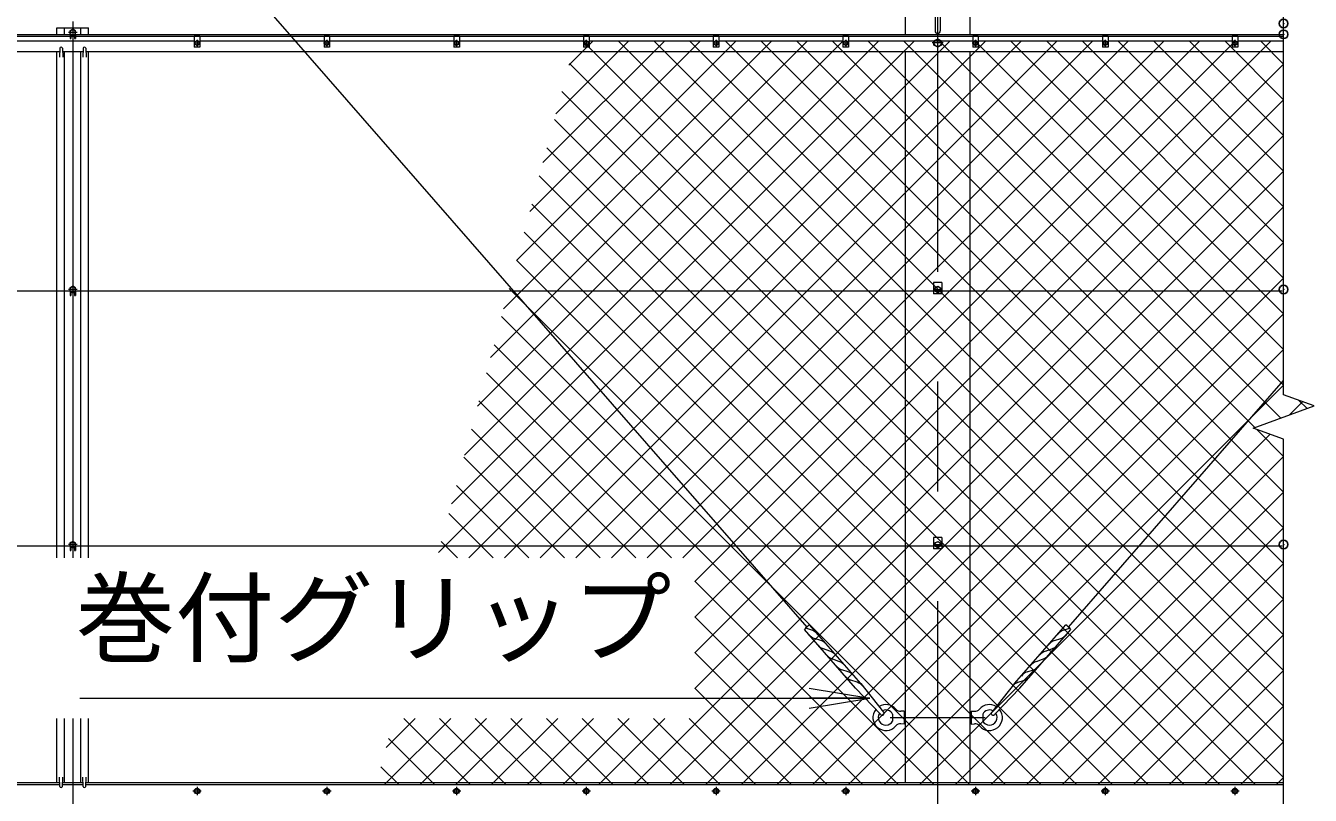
# Model space of a CAD drawing. Units: millimetres at full size; details may follow other scales. Extents: x -14700 to 14700, y -10395 to 10395.
# Drawn here: x -1753 to 1217, y -1287 to 493 of the extents above; entities that cross this region are included whole.
import ezdxf
from ezdxf.enums import TextEntityAlignment as Align

# ---------------------------------------------------------------- set-up
doc = ezdxf.new("R2010")
doc.units = ezdxf.units.MM
doc.header["$LTSCALE"] = 40
doc.header["$PDMODE"] = 32
doc.header["$PDSIZE"] = 20
doc.linetypes.add('USER1', pattern=[50.8, 31.75, -6.35, 6.35, -6.35])
for name, color, linetype, lineweight in [('0-0_D-STR1', 1, 'Continuous', 18), ('0-1_D-BMK', 2, 'USER1', 13), ('0-2_D-STR3', 3, 'Continuous', 13), ('0-6_D-STR-DIM', 7, 'Continuous', 13), ('0-7_0', 7, 'Continuous', 18), ('0-9_D-STR-TXT', 7, 'Continuous', 13), ('0-A_D-STR2', 7, 'Continuous', 13)]:
    doc.layers.add(name, color=color, linetype=linetype, lineweight=lineweight)
doc.layers.add('0-8_Defpoints', color=253, linetype='Continuous')
doc.styles.add('ＭＳ ゴシック', font='')
doc.styles.get('ＭＳ ゴシック').set_extended_font_data('MS Gothic')

# ---------------------------------------------------------------- blocks, each defined once
blk = doc.blocks.new('_Open')
at = {"layer": '0-7_0'}
blk.add_line((-40, 6.67), (0, 0), dxfattribs=at)
blk.add_lwpolyline([(-40, -6.67), (0, 0), (-40, 0)], dxfattribs=at)

msp = doc.modelspace()

# ---------------------------------------------------------------- linework, layer by layer
at = {"layer": '0-0_D-STR1'}
for p, q in [((430.76, 472.52), (430.76, 5742.52)), ((-1663.24, 472.52), (-1663.24, 487.52)), ((-1625.24, 472.52), (-1625.24, 487.52)), ((-1607.74, 472.52), (-1607.74, 487.52)), ((-11719.24, 472.52), (1155.76, 472.52)), ((-11719.24, 468.52), (1155.76, 468.52)), ((-3613.95, 432.52), (-1674.53, 432.52)), ((-1680.74, -738.02), (-1680.74, 432.52)), ((-1674.24, 440.9), (-1674.99, 419.4)), ((-1668.24, 440.9), (-1667.49, 419.4)), ((-1667.95, 432.52), (-1620.53, 432.52)), ((-1663.24, -738.02), (-1663.24, 432.52)), ((-1625.24, -738.02), (-1625.24, 432.52)), ((-1620.24, 440.9), (-1620.99, 419.4)), ((-1614.24, 440.9), (-1613.49, 419.4)), ((-1613.95, 432.52), (1155.76, 432.52)), ((-1607.74, -738.02), (-1607.74, 432.52)), ((280.76, 432.52), (280.76, -1257.48)), ((430.76, -1257.48), (430.76, 432.52)), ((-1680.74, -1257.48), (-1680.74, -1109.32)), ((-1663.24, -1257.48), (-1663.24, -1109.32)), ((-1625.24, -1257.48), (-1625.24, -1109.32)), ((-1607.74, -1257.48), (-1607.74, -1109.32)), ((-1674.24, -1267.14), (-1674.99, -1245.64)), ((-1668.24, -1267.14), (-1667.49, -1245.64)), ((-1620.24, -1267.14), (-1620.99, -1245.64)), ((-1614.24, -1267.14), (-1613.49, -1245.64)), ((-3613.9, -1257.48), (-1674.58, -1257.48)), ((-1667.9, -1257.48), (-1620.58, -1257.48)), ((-1613.9, -1257.48), (1155.76, -1257.48))]:
    msp.add_line(p, q, dxfattribs=at)
for points in [[(430.76, 5742.52), (280.76, 5742.52), (280.76, 472.52)], [(-1680.74, 472.52), (-1680.74, 487.52), (-1607.74, 487.52)]]:
    msp.add_lwpolyline(points, dxfattribs=at)
for centre, start, end in [((-1671.24, 439.65), 22.61986, 157.38014), ((-1617.24, 439.65), 22.61986, 157.38014), ((-1671.24, -1265.89), 202.61986, 337.38014), ((-1617.24, -1265.89), 202.61986, 337.38014)]:
    msp.add_arc(centre, 3.25, start, end, dxfattribs=at)
at = {"layer": '0-1_D-BMK'}
for p, q in [((355.76, -2108.48), (355.76, 5793.52)), ((-1634.24, 477.02), (-1654.24, 477.02)), ((-1644.24, 502.52), (-1644.24, -738.02)), ((-1364.18, 452.52), (-1349.3, 452.52)), ((-1356.74, 459.96), (-1356.74, 445.08)), ((-1064.18, 452.52), (-1049.3, 452.52)), ((-1056.74, 459.96), (-1056.74, 445.08)), ((-764.18, 452.52), (-749.3, 452.52)), ((-756.74, 459.96), (-756.74, 445.08)), ((-464.18, 452.52), (-449.3, 452.52)), ((-456.74, 459.96), (-456.74, 445.08)), ((-164.18, 452.52), (-149.3, 452.52)), ((-156.74, 459.96), (-156.74, 445.08)), ((135.82, 452.52), (150.7, 452.52)), ((143.26, 459.96), (143.26, 445.08)), ((368.51, 452.52), (343.01, 452.52)), ((435.82, 452.52), (450.7, 452.52)), ((443.26, 459.96), (443.26, 445.08)), ((735.82, 452.52), (750.7, 452.52)), ((743.26, 459.96), (743.26, 445.08)), ((1035.82, 452.52), (1050.7, 452.52)), ((1043.26, 459.96), (1043.26, 445.08)), ((-1634.24, -117.48), (-1654.24, -117.48)), ((345.76, -117.48), (365.76, -117.48)), ((-1634.24, -707.48), (-1654.24, -707.48)), ((345.76, -707.48), (365.76, -707.48)), ((-1644.24, -1109.32), (-1644.24, -1597.48)), ((245.76, -1107.48), (465.76, -1107.48)), ((-1356.74, -1267.81), (-1356.74, -1287.15)), ((-1056.74, -1267.81), (-1056.74, -1287.15)), ((-756.74, -1267.81), (-756.74, -1287.15)), ((-456.74, -1267.81), (-456.74, -1287.15)), ((-156.74, -1267.81), (-156.74, -1287.15)), ((143.26, -1267.81), (143.26, -1287.15)), ((443.26, -1267.81), (443.26, -1287.15)), ((743.26, -1267.81), (743.26, -1287.15)), ((1043.26, -1267.81), (1043.26, -1287.15)), ((-1347.07, -1277.48), (-1366.41, -1277.48)), ((-1047.07, -1277.48), (-1066.41, -1277.48)), ((-747.07, -1277.48), (-766.41, -1277.48)), ((-447.07, -1277.48), (-466.41, -1277.48)), ((-147.07, -1277.48), (-166.41, -1277.48)), ((152.93, -1277.48), (133.59, -1277.48)), ((452.93, -1277.48), (433.59, -1277.48)), ((752.93, -1277.48), (733.59, -1277.48)), ((1052.93, -1277.48), (1033.59, -1277.48))]:
    msp.add_line(p, q, dxfattribs=at)
at = {"layer": '0-2_D-STR3'}
for p, q in [((-1426.77, 797.61), (53.32, -898.2)), ((349.76, 514.52), (349.76, 480.52)), ((361.76, 514.52), (361.76, 480.52)), ((-1644.24, 484.53), (-1650.74, 480.77)), ((-1650.74, 480.77), (-1650.74, 473.27)), ((-1637.74, 480.77), (-1644.24, 484.53)), ((-1637.74, 473.27), (-1637.74, 480.77)), ((-1950.24, 457.52), (-1363.24, 457.52)), ((-1650.74, 473.27), (-1644.24, 469.52)), ((-1650.49, 473.12), (-1650.49, 463.02)), ((-1650.49, 463.02), (-1648.49, 463.02)), ((-1648.49, 471.97), (-1648.49, 463.02)), ((-1644.24, 469.52), (-1637.74, 473.27)), ((-1639.99, 471.97), (-1639.99, 463.02)), ((-1639.99, 463.02), (-1637.99, 463.02)), ((-1637.99, 473.12), (-1637.99, 463.02)), ((-1363.24, 468.52), (-1363.24, 442.52)), ((-1350.24, 468.52), (-1363.24, 468.52)), ((-1350.24, 468.52), (-1350.24, 442.52)), ((-1350.24, 457.52), (-1063.24, 457.52)), ((-1063.24, 468.52), (-1063.24, 442.52)), ((-1050.24, 468.52), (-1063.24, 468.52)), ((-1050.24, 468.52), (-1050.24, 442.52)), ((-1050.24, 457.52), (-763.24, 457.52)), ((-763.24, 468.52), (-763.24, 442.52)), ((-750.24, 468.52), (-763.24, 468.52)), ((-750.24, 468.52), (-750.24, 442.52)), ((-750.24, 457.52), (-463.24, 457.52)), ((-463.24, 468.52), (-463.24, 442.52)), ((-450.24, 468.52), (-463.24, 468.52)), ((-450.24, 468.52), (-450.24, 442.52)), ((-450.24, 457.52), (-163.24, 457.52)), ((-163.24, 468.52), (-163.24, 442.52)), ((-150.24, 468.52), (-163.24, 468.52)), ((-150.24, 468.52), (-150.24, 442.52)), ((-150.24, 457.52), (136.76, 457.52)), ((136.76, 468.52), (136.76, 442.52)), ((149.76, 468.52), (136.76, 468.52)), ((149.76, 468.52), (149.76, 442.52)), ((149.76, 457.52), (436.76, 457.52)), ((347.26, 457.43), (355.76, 462.34)), ((347.26, 447.61), (347.26, 457.43)), ((355.76, 442.71), (347.26, 447.61)), ((364.26, 447.61), (355.76, 442.71)), ((436.76, 468.52), (436.76, 442.52)), ((449.76, 468.52), (436.76, 468.52)), ((449.76, 468.52), (449.76, 442.52)), ((449.76, 457.52), (736.76, 457.52)), ((736.76, 468.52), (736.76, 442.52)), ((749.76, 468.52), (736.76, 468.52)), ((749.76, 468.52), (749.76, 442.52)), ((749.76, 457.52), (1036.76, 457.52)), ((1036.76, 468.52), (1036.76, 442.52)), ((1049.76, 468.52), (1036.76, 468.52)), ((1049.76, 468.52), (1049.76, 442.52)), ((1049.76, 457.52), (1155.76, 457.52)), ((-1350.24, 442.52), (-1363.24, 442.52)), ((-1050.24, 442.52), (-1063.24, 442.52)), ((-750.24, 442.52), (-763.24, 442.52)), ((-450.24, 442.52), (-463.24, 442.52)), ((-150.24, 442.52), (-163.24, 442.52)), ((149.76, 442.52), (136.76, 442.52)), ((449.76, 442.52), (436.76, 442.52)), ((749.76, 442.52), (736.76, 442.52)), ((1049.76, 442.52), (1036.76, 442.52)), ((365.26, -101.48), (346.26, -101.48)), ((346.26, -101.48), (346.26, -127.48)), ((349.26, -113.73), (355.76, -109.97)), ((349.26, -121.23), (349.26, -113.73)), ((355.76, -109.97), (362.26, -113.73)), ((362.26, -113.73), (362.26, -121.23)), ((365.26, -101.48), (365.26, -127.48)), ((1152.63, -121.48), (-11627.04, -121.48)), ((-1650.49, -121.38), (-1650.49, -131.48)), ((-1650.49, -131.48), (-1648.49, -131.48)), ((-1648.49, -122.53), (-1648.49, -131.48)), ((-1639.99, -122.53), (-1639.99, -131.48)), ((-1639.99, -131.48), (-1637.99, -131.48)), ((-1637.99, -121.38), (-1637.99, -131.48)), ((365.26, -127.48), (346.26, -127.48)), ((355.76, -124.98), (349.26, -121.23)), ((362.26, -121.23), (355.76, -124.98)), ((658.2, -898.2), (1155.76, -328.12)), ((1152.63, -711.48), (-1994.24, -711.48)), ((-1644.24, -699.97), (-1650.74, -703.73)), ((-1650.74, -703.73), (-1650.74, -711.23)), ((-1650.74, -711.23), (-1644.24, -714.98)), ((-1650.49, -711.38), (-1650.49, -721.48)), ((-1648.49, -712.53), (-1648.49, -721.48)), ((-1637.74, -703.73), (-1644.24, -699.97)), ((-1644.24, -714.98), (-1637.74, -711.23)), ((-1639.99, -712.53), (-1639.99, -721.48)), ((-1637.99, -711.38), (-1637.99, -721.48)), ((-1637.74, -711.23), (-1637.74, -703.73)), ((365.26, -691.48), (346.26, -691.48)), ((346.26, -691.48), (346.26, -717.48)), ((349.26, -703.73), (355.76, -699.97)), ((349.26, -711.23), (349.26, -703.73)), ((355.76, -714.98), (349.26, -711.23)), ((355.76, -699.97), (362.26, -703.73)), ((362.26, -711.23), (355.76, -714.98)), ((362.26, -703.73), (362.26, -711.23)), ((365.26, -691.48), (365.26, -717.48)), ((-1650.49, -721.48), (-1648.49, -721.48)), ((-1639.99, -721.48), (-1637.99, -721.48)), ((365.26, -717.48), (346.26, -717.48)), ((165.84, -1039.28), (47.48, -903.67)), ((64.45, -905.4), (50.59, -900.66)), ((177.89, -1028.76), (59.53, -893.15)), ((533.63, -1028.76), (651.99, -893.15)), ((545.68, -1039.28), (664.04, -903.67)), ((647.08, -905.4), (660.93, -900.66)), ((85.49, -929.51), (71.06, -924.57)), ((106.53, -953.62), (92.1, -948.68)), ((604.99, -953.62), (619.42, -948.68)), ((626.03, -929.51), (640.47, -924.57)), ((127.57, -977.73), (113.14, -972.79)), ((583.95, -977.73), (598.38, -972.79)), ((148.61, -1001.83), (134.18, -996.9)), ((562.91, -1001.83), (577.34, -996.9)), ((169.66, -1025.94), (155.22, -1021.01)), ((165.84, -1039.28), (224.04, -1100.64)), ((177.89, -1028.76), (230.82, -1094.73)), ((533.63, -1028.76), (480.7, -1094.73)), ((545.68, -1039.28), (487.48, -1100.64)), ((541.87, -1025.94), (556.3, -1021.01)), ((277.98, -1092.48), (270.43, -1092.97)), ((277.98, -1092.48), (277.98, -1122.48)), ((433.54, -1092.48), (433.54, -1122.48)), ((433.54, -1092.48), (441.09, -1092.97)), ((251.54, -1099.48), (251.54, -1115.48)), ((277.98, -1122.48), (270.43, -1121.99)), ((277.98, -1099.48), (280.76, -1099.48)), ((277.98, -1115.48), (280.76, -1115.48)), ((430.76, -1099.48), (433.54, -1099.48)), ((430.76, -1115.48), (433.54, -1115.48)), ((433.54, -1122.48), (441.09, -1121.99)), ((459.98, -1099.48), (459.98, -1115.48)), ((-3614.08, -1262.48), (-1674.4, -1262.48)), ((-1668.08, -1262.48), (-1620.4, -1262.48)), ((-1614.08, -1262.48), (1155.76, -1262.48))]:
    msp.add_line(p, q, dxfattribs=at)
for points in [[(-1356.74, 458.27), (-1361.72, 455.4), (-1361.72, 449.65), (-1356.74, 446.77), (-1351.76, 449.65), (-1351.76, 455.4)], [(-1056.74, 458.27), (-1061.72, 455.4), (-1061.72, 449.65), (-1056.74, 446.77), (-1051.76, 449.65), (-1051.76, 455.4)], [(-756.74, 458.27), (-761.72, 455.4), (-761.72, 449.65), (-756.74, 446.77), (-751.76, 449.65), (-751.76, 455.4)], [(-456.74, 458.27), (-461.72, 455.4), (-461.72, 449.65), (-456.74, 446.77), (-451.76, 449.65), (-451.76, 455.4)], [(-156.74, 458.27), (-161.72, 455.4), (-161.72, 449.65), (-156.74, 446.77), (-151.76, 449.65), (-151.76, 455.4)], [(143.26, 458.27), (138.28, 455.4), (138.28, 449.65), (143.26, 446.77), (148.24, 449.65), (148.24, 455.4)], [(443.26, 458.27), (438.28, 455.4), (438.28, 449.65), (443.26, 446.77), (448.24, 449.65), (448.24, 455.4)], [(743.26, 458.27), (738.28, 455.4), (738.28, 449.65), (743.26, 446.77), (748.24, 449.65), (748.24, 455.4)], [(1043.26, 458.27), (1038.28, 455.4), (1038.28, 449.65), (1043.26, 446.77), (1048.24, 449.65), (1048.24, 455.4)], [(-1637.74, -113.73), (-1644.24, -109.97), (-1650.74, -113.73), (-1650.74, -121.23), (-1644.24, -124.98), (-1637.74, -121.23)], [(-1356.74, -1271.73), (-1361.72, -1274.6), (-1361.72, -1280.35), (-1356.74, -1283.23), (-1351.76, -1280.35), (-1351.76, -1274.6)], [(-1056.74, -1271.73), (-1061.72, -1274.6), (-1061.72, -1280.35), (-1056.74, -1283.23), (-1051.76, -1280.35), (-1051.76, -1274.6)], [(-756.74, -1271.73), (-761.72, -1274.6), (-761.72, -1280.35), (-756.74, -1283.23), (-751.76, -1280.35), (-751.76, -1274.6)], [(-456.74, -1271.73), (-461.72, -1274.6), (-461.72, -1280.35), (-456.74, -1283.23), (-451.76, -1280.35), (-451.76, -1274.6)], [(-156.74, -1271.73), (-161.72, -1274.6), (-161.72, -1280.35), (-156.74, -1283.23), (-151.76, -1280.35), (-151.76, -1274.6)], [(143.26, -1271.73), (138.28, -1274.6), (138.28, -1280.35), (143.26, -1283.23), (148.24, -1280.35), (148.24, -1274.6)], [(443.26, -1271.73), (438.28, -1274.6), (438.28, -1280.35), (443.26, -1283.23), (448.24, -1280.35), (448.24, -1274.6)], [(743.26, -1271.73), (738.28, -1274.6), (738.28, -1280.35), (743.26, -1283.23), (748.24, -1280.35), (748.24, -1274.6)], [(1043.26, -1271.73), (1038.28, -1274.6), (1038.28, -1280.35), (1043.26, -1283.23), (1048.24, -1280.35), (1048.24, -1274.6)]]:
    msp.add_lwpolyline(points, close=True, dxfattribs=at)
msp.add_lwpolyline([(355.76, 462.34), (364.26, 457.43), (364.26, 447.61)], dxfattribs=at)
for centre, radius in [((-1644.24, 477.02), 6.25), ((-1356.74, 452.52), 4.98), ((-1056.74, 452.52), 4.98), ((-756.74, 452.52), 4.98), ((-456.74, 452.52), 4.98), ((-156.74, 452.52), 4.98), ((143.26, 452.52), 4.98), ((355.76, 452.52), 8.25), ((443.26, 452.52), 4.98), ((743.26, 452.52), 4.98), ((1043.26, 452.52), 4.98), ((-1644.24, -117.48), 6.25), ((355.76, -117.48), 6.25), ((-1644.24, -707.48), 6.25), ((355.76, -707.48), 6.25), ((-1356.74, -1277.48), 6.5), ((-1356.74, -1277.48), 4.98), ((-1056.74, -1277.48), 6.5), ((-1056.74, -1277.48), 4.98), ((-756.74, -1277.48), 6.5), ((-756.74, -1277.48), 4.98), ((-456.74, -1277.48), 6.5), ((-456.74, -1277.48), 4.98), ((-156.74, -1277.48), 6.5), ((-156.74, -1277.48), 4.98), ((143.26, -1277.48), 6.5), ((143.26, -1277.48), 4.98), ((443.26, -1277.48), 6.5), ((443.26, -1277.48), 4.98), ((743.26, -1277.48), 6.5), ((743.26, -1277.48), 4.98), ((1043.26, -1277.48), 6.5), ((1043.26, -1277.48), 4.98)]:
    msp.add_circle(centre, radius, dxfattribs=at)
for centre, radius, start, end in [((355.76, 480.52), 6, 180, 0), ((127.67, -983.39), 113.07, 127.05753, 135.17139), ((80.77, -896.19), 30, 221.11454, 251.11463), ((54.74, -933.79), 30, 38.74381, 71.11461), ((656.79, -933.79), 30, 108.88539, 141.25619), ((630.76, -896.19), 30, 288.88537, 318.88546), ((583.85, -983.39), 113.07, 44.82861, 52.94247), ((101.81, -920.3), 30, 221.11454, 251.11463), ((75.78, -957.89), 30, 38.74381, 71.11461), ((635.74, -957.89), 30, 108.88539, 141.25619), ((609.71, -920.3), 30, 288.88537, 318.88546), ((122.85, -944.4), 30, 221.11335, 251.11316), ((96.82, -982), 30, 38.74271, 71.11461), ((117.86, -1006.11), 30, 38.74286, 71.11461), ((593.66, -1006.11), 30, 108.88539, 141.25714), ((614.7, -982), 30, 108.88539, 141.25729), ((588.67, -944.4), 30, 288.88684, 318.88665), ((143.89, -968.51), 30, 221.11454, 251.11463), ((138.9, -1030.22), 30, 38.74381, 71.11461), ((572.62, -1030.22), 30, 108.88539, 141.25619), ((567.63, -968.51), 30, 288.88537, 318.88546), ((164.93, -992.62), 30, 221.11454, 251.11463), ((159.95, -1054.33), 30, 38.74271, 71.11317), ((551.58, -1054.33), 30, 108.88683, 141.25729), ((546.59, -992.62), 30, 288.88537, 318.88546), ((235.98, -1107.48), 30, 141.06818, 319.66701), ((235.98, -1107.48), 17.5, 146.55935, 332.79711), ((235.98, -1107.48), 30, 40.33299, 121.16022), ((227.43, -1097.68), 4.5, 221.11251, 41.11251), ((235.98, -1107.48), 17.5, 27.20289, 115.66907), ((269.52, -1079), 14, 220.33299, 273.7314), ((442, -1079), 14, 266.2686, 319.66701), ((475.54, -1107.48), 30, 58.83978, 139.66701), ((475.54, -1107.48), 30, 220.33299, 38.93182), ((475.54, -1107.48), 17.5, 64.33093, 152.79711), ((475.54, -1107.48), 17.5, 207.20289, 33.44065), ((484.09, -1097.68), 4.5, 138.88749, 318.88749), ((269.52, -1135.96), 14, 86.2686, 139.66701), ((442, -1135.96), 14, 40.33299, 93.7314)]:
    msp.add_arc(centre, radius, start, end, dxfattribs=at)
at = {"layer": '0-6_D-STR-DIM'}
for p, q in [((1155.76, -361.17), (1155.76, 3006.22)), ((1226.24, -386.83), (1155.76, -361.17)), ((1085.28, -438.13), (1226.24, -386.83)), ((1155.76, -463.78), (1085.28, -438.13)), ((1155.76, -1485.07), (1155.76, -463.78))]:
    msp.add_line(p, q, dxfattribs=at)
at = {"layer": '0-8_Defpoints'}
for p in [(1155.76, 497.52), (1155.76, 472.52), (1155.76, -117.48), (1155.76, -707.48)]:
    msp.add_point(p, dxfattribs=at)
at = {"layer": '0-9_D-STR-TXT'}
msp.add_lwpolyline([(-1627.62, -1062.69), (-82.25, -1062.69), (196.97, -1062.69)], dxfattribs=at)
at = {"layer": '0-A_D-STR2'}
for p, q in [((-798.83, -725.76), (384.45, 457.52)), ((-768.64, -613.07), (301.96, 457.52)), ((-738.44, -500.38), (219.46, 457.52)), ((-728.59, -738.02), (466.95, 457.52)), ((-708.25, -387.69), (136.97, 457.52)), ((-678.05, -275), (54.47, 457.52)), ((-647.85, -162.3), (-28.03, 457.52)), ((-646.09, -738.02), (549.45, 457.52)), ((-617.66, -49.61), (-110.52, 457.52)), ((-587.46, 63.08), (-193.02, 457.52)), ((-563.6, -738.02), (631.94, 457.52)), ((-557.27, 175.77), (-275.52, 457.52)), ((-527.07, 288.46), (-358.01, 457.52)), ((-496.87, 401.16), (-440.51, 457.52)), ((-481.1, -738.02), (714.44, 457.52)), ((1155.76, -1163.65), (-465.41, 457.52)), ((-398.6, -738.02), (796.94, 457.52)), ((1155.76, -1081.15), (-382.91, 457.52)), ((-316.11, -738.02), (879.43, 457.52)), ((1155.76, -998.66), (-300.42, 457.52)), ((-233.61, -738.02), (961.93, 457.52)), ((1155.76, -916.16), (-217.92, 457.52)), ((-205.75, -792.66), (1044.43, 457.52)), ((-205.75, -875.15), (1126.92, 457.52)), ((1155.76, -833.66), (-135.42, 457.52)), ((1155.76, -751.17), (-52.93, 457.52)), ((1155.76, -668.67), (29.57, 457.52)), ((1155.76, -586.17), (112.07, 457.52)), ((1088.9, -436.81), (194.56, 457.52)), ((1149.38, -414.8), (277.06, 457.52)), ((1155.76, -338.68), (359.55, 457.52)), ((1155.76, -256.19), (442.05, 457.52)), ((1155.76, -173.69), (524.55, 457.52)), ((1155.76, -91.2), (607.04, 457.52)), ((1155.76, -8.7), (689.54, 457.52)), ((1155.76, 73.8), (772.04, 457.52)), ((1155.76, 156.29), (854.53, 457.52)), ((1155.76, 238.79), (937.03, 457.52)), ((1155.76, 321.29), (1019.53, 457.52)), ((1155.76, 403.78), (1102.02, 457.52)), ((1155.76, -1246.15), (-495.75, 405.36)), ((-205.75, -957.65), (1155.76, 403.86)), ((1089.6, -1262.48), (-513.18, 340.3)), ((-205.75, -1040.15), (1155.76, 321.37)), ((1007.1, -1262.48), (-530.61, 275.24)), ((-345.59, -1262.48), (1155.76, 238.87)), ((924.61, -1262.48), (-548.05, 210.18)), ((-263.09, -1262.48), (1155.76, 156.38)), ((842.11, -1262.48), (-565.48, 145.11)), ((759.61, -1262.48), (-582.92, 80.05)), ((-180.6, -1262.48), (1155.76, 73.88)), ((677.12, -1262.48), (-600.35, 14.99)), ((-98.1, -1262.48), (1155.76, -8.62)), ((594.62, -1262.48), (-617.78, -50.08)), ((512.12, -1262.48), (-635.22, -115.14)), ((-15.6, -1262.48), (1155.76, -91.11)), ((66.89, -1262.48), (1155.76, -173.61)), ((429.63, -1262.48), (-652.65, -180.2)), ((347.13, -1262.48), (-670.08, -245.26)), ((149.39, -1262.48), (1155.76, -256.11)), ((-259.83, -738.02), (-687.52, -310.33)), ((231.89, -1262.48), (1155.76, -338.6)), ((-342.32, -738.02), (-704.95, -375.39)), ((1169.31, -407.55), (1199.7, -377.17)), ((1209.86, -392.79), (1191.12, -374.04)), ((-424.82, -738.02), (-722.38, -440.45)), ((1155.76, -503.68), (1093.03, -440.95)), ((314.38, -1262.48), (1124.47, -452.39)), ((396.88, -1262.48), (1155.76, -503.6)), ((-507.32, -738.02), (-739.82, -505.52)), ((-589.81, -738.02), (-757.25, -570.58)), ((479.37, -1262.48), (1155.76, -586.09)), ((-672.31, -738.02), (-774.68, -635.64)), ((561.87, -1262.48), (1155.76, -668.59)), ((-754.8, -738.02), (-792.12, -700.7)), ((644.37, -1262.48), (1155.76, -751.08)), ((264.63, -1262.48), (-205.75, -792.09)), ((726.86, -1262.48), (1155.76, -833.58)), ((182.14, -1262.48), (-205.75, -874.59)), ((809.36, -1262.48), (1155.76, -916.08)), ((99.64, -1262.48), (-205.75, -957.08)), ((891.86, -1262.48), (1155.76, -998.57)), ((17.15, -1262.48), (-205.75, -1039.58)), ((974.35, -1262.48), (1155.76, -1081.07)), ((-923.06, -1262.48), (-769.91, -1109.32)), ((-919.62, -1176.53), (-852.4, -1109.32)), ((-725.32, -1262.48), (-878.48, -1109.32)), ((-840.57, -1262.48), (-687.41, -1109.32)), ((-642.83, -1262.48), (-795.98, -1109.32)), ((-758.07, -1262.48), (-604.91, -1109.32)), ((-560.33, -1262.48), (-713.49, -1109.32)), ((-675.57, -1262.48), (-522.42, -1109.32)), ((-477.83, -1262.48), (-630.99, -1109.32)), ((-593.08, -1262.48), (-439.92, -1109.32)), ((-395.34, -1262.48), (-548.49, -1109.32)), ((-510.58, -1262.48), (-357.42, -1109.32)), ((-312.84, -1262.48), (-466, -1109.32)), ((-428.09, -1262.48), (-274.93, -1109.32)), ((-230.34, -1262.48), (-383.5, -1109.32)), ((-147.85, -1262.48), (-301.01, -1109.32)), ((-65.35, -1262.48), (-218.51, -1109.32)), ((-807.82, -1262.48), (-914.15, -1156.14)), ((1056.85, -1262.48), (1155.76, -1163.57)), ((-890.31, -1262.48), (-931.59, -1221.21)), ((1139.35, -1262.48), (1155.76, -1246.06))]:
    msp.add_line(p, q, dxfattribs=at)

# ---------------------------------------------------------------- block references
at = {"layer": '0-9_D-STR-TXT', "xscale": 3.5, "yscale": 3.5}
msp.add_blockref('_Open', (198.97, -1062.69), dxfattribs=at)

# ---------------------------------------------------------------- texts
at = {"layer": '0-9_D-STR-TXT', "style": 'ＭＳ ゴシック'}
msp.add_text('巻付グリップ', height=168.3, dxfattribs=at).set_placement((-1637.39, -1011.98), align=Align.BOTTOM_LEFT)

doc.saveas('drawing.dxf')
